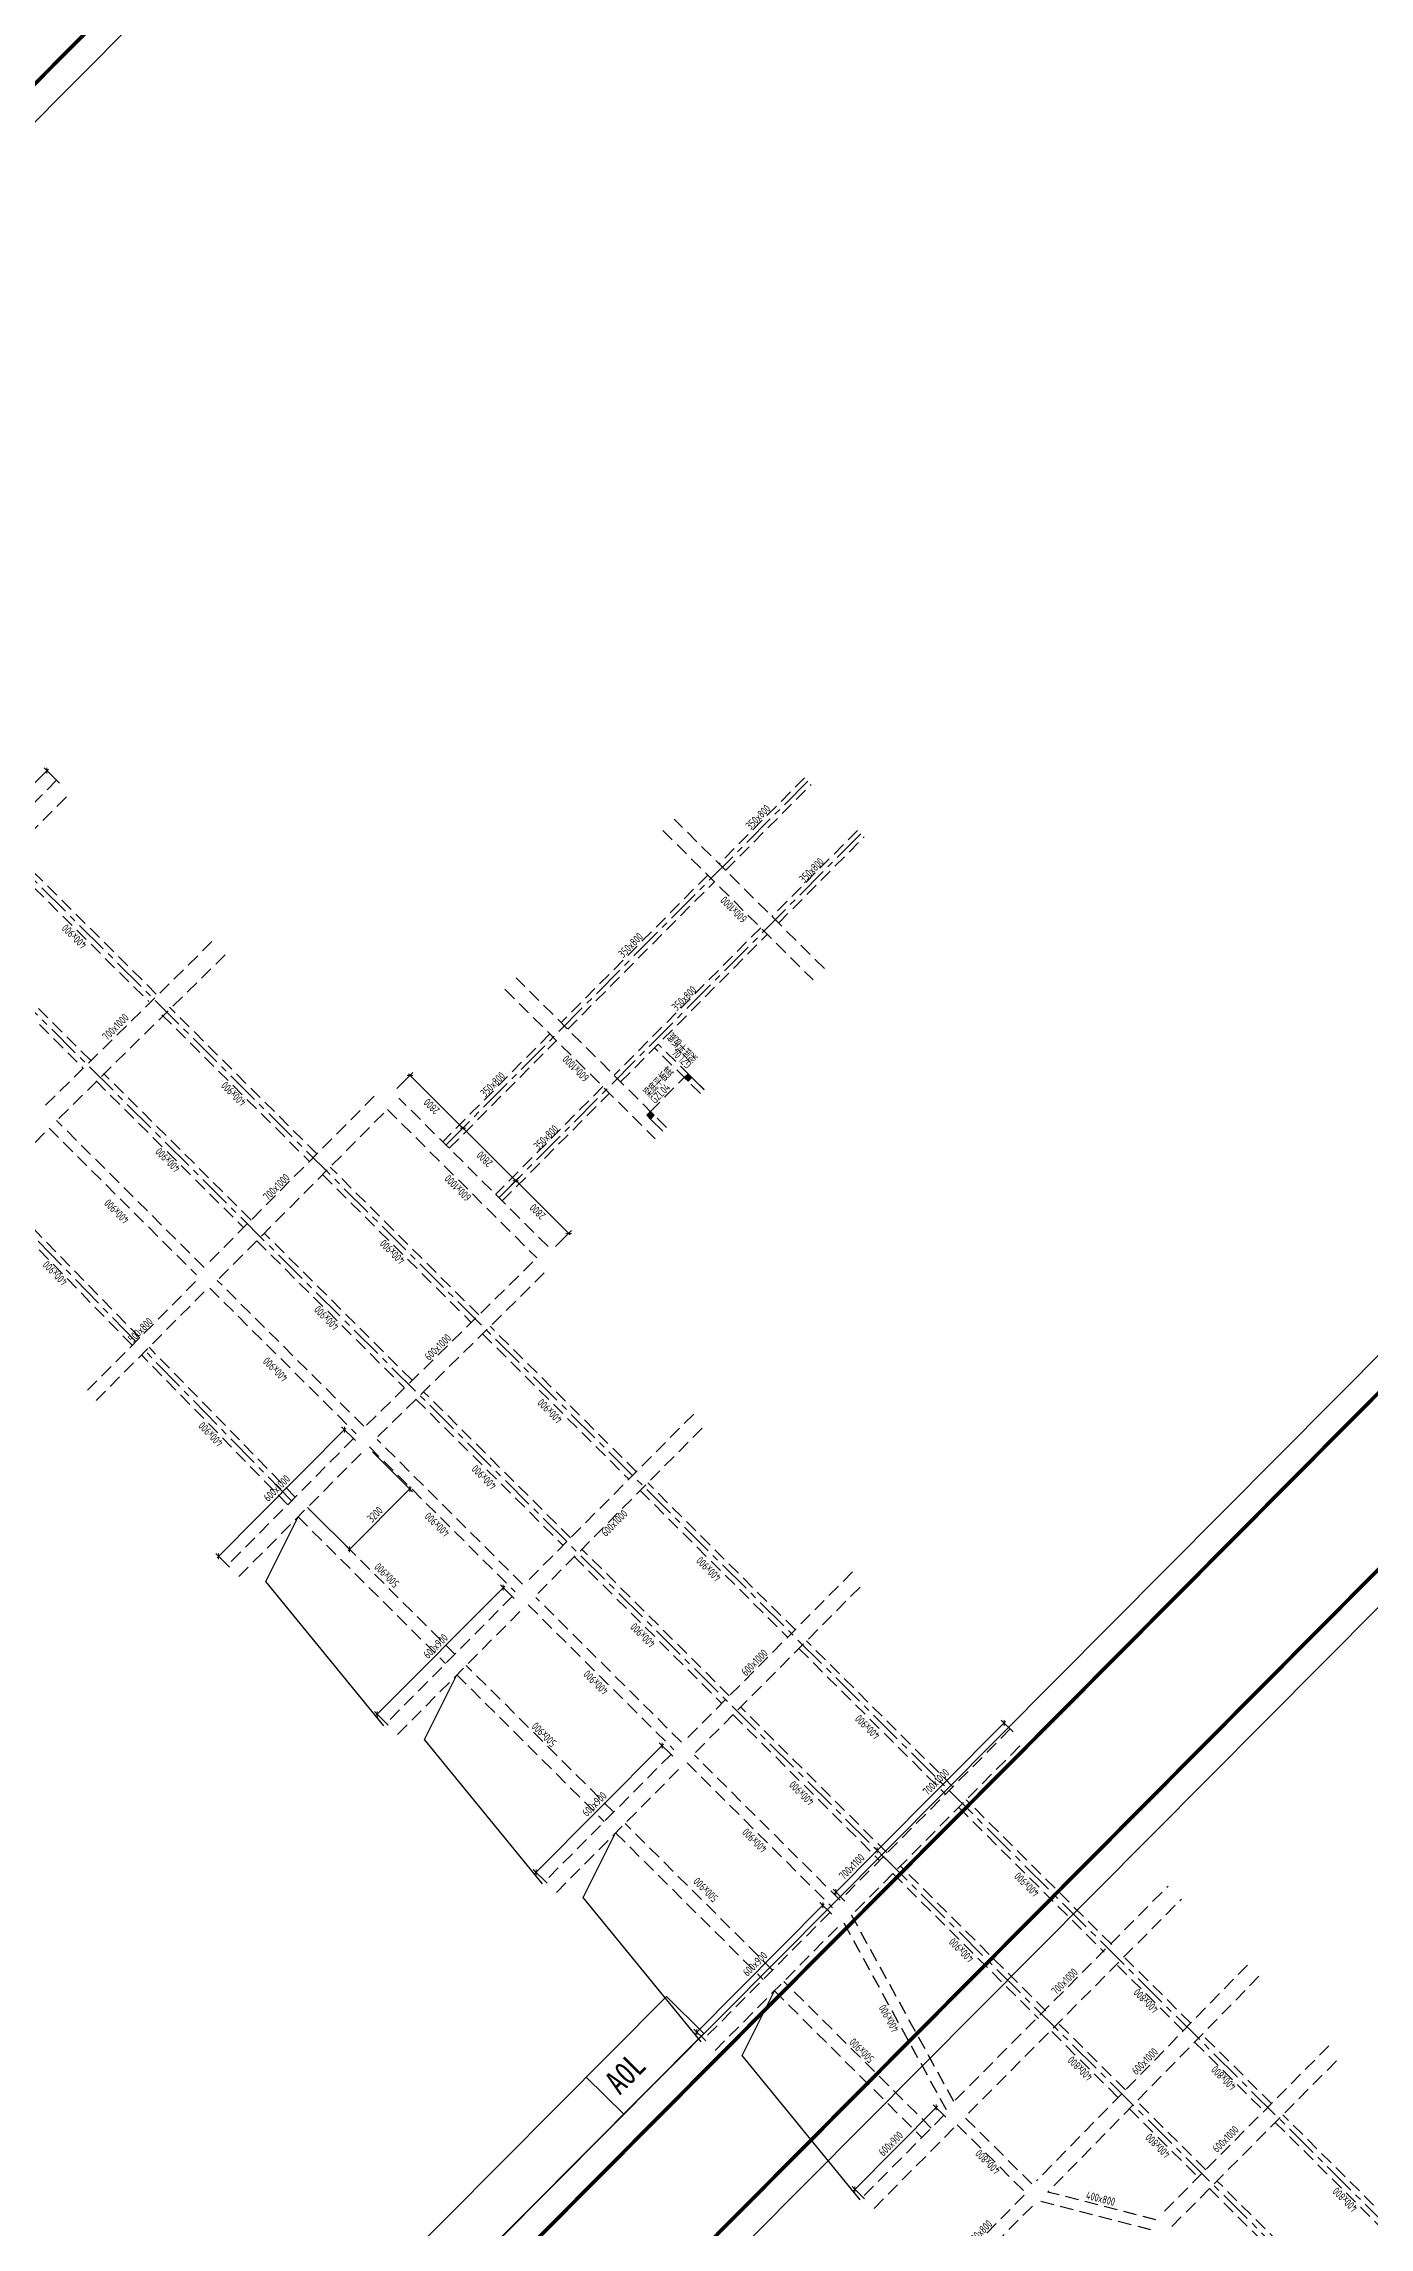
# Model space of a CAD drawing. Extents: x -10019161317 to 520012312, y -3104337261 to 7448155121.
# Drawn here: x 518859981 to 518909706, y 3499919778 to 3500001662 of the extents above; entities that cross this region are included whole.
import ezdxf
from ezdxf.enums import TextEntityAlignment as Align

# ---------------------------------------------------------------- set-up
doc = ezdxf.new("R2010")
doc.units = 0
doc.header["$LTSCALE"] = 1000
doc.header["$MEASUREMENT"] = 0
doc.linetypes.add('CENTER', pattern=[2, 1.25, -0.25, 0.25, -0.25])
doc.linetypes.add('DASHED', pattern=[0.75, 0.5, -0.25])
doc.layers.get('0').update_dxf_attribs({"linetype": 'CONTINUOUS'})
for name, color, linetype in [('S_AXIS', 8, 'CENTER'), ('S_AXIS_DIMS', 3, 'CONTINUOUS'), ('S_BEAM', 4, 'DASHED'), ('S_BEAM_SECD_TEXT_VERT', 211, 'CONTINUOUS'), ('S_BEAM_TEXT_HORZ', 7, 'CONTINUOUS'), ('S_COLU', 2, 'CONTINUOUS'), ('S_COLU_HACH', 15, 'CONTINUOUS'), ('S_DETL', 7, 'CONTINUOUS'), ('S_DETL_DIMS', 83, 'CONTINUOUS'), ('S_HOLE', 201, 'CONTINUOUS')]:
    doc.layers.add(name, color=color, linetype=linetype)
doc.layers.add('内框', color=8, linetype='CONTINUOUS', plot=False)
doc.styles.add('TH-STYLE3', font='tssdeng.shx', dxfattribs={"width": 0.7, "bigfont": 'tssdchn.shx'})
doc.styles.add('样式 1_yjk', font='Tssdeng.shx', dxfattribs={"width": 0.7, "bigfont": 'Tssdchn.shx'})
doc.styles.add('黑体', font='simhei.ttf')
doc.dimstyles.new('TSSD_100_100', dxfattribs={"dimtxt": 300, "dimasz": 150, "dimexe": 150, "dimexo": 200, "dimgap": 100, "dimtad": 1, "dimdec": 1, "dimdsep": 46, "dimtxsty": 'TH-STYLE3', "dimblk": 'ARCHTICK', "dimcen": -100, "dimdle": 75, "dimclrt": 7, "dimadec": 0, "dimazin": 0, "dimtfac": 1, "dimtdec": 1, "dimtix": 1, "dimtmove": 2, "dimatfit": 3, "dimldrblk": 'ARCHTICK', "dimfxl": 200, "dimtolj": 1, "dimtzin": 0, "dimarcsym": 0})

# ---------------------------------------------------------------- blocks, each defined once
blk = doc.blocks.new('THAPE_A0L_inner')
at = {"layer": '内框'}
for p, q in [((0, 860.8), (378, 860.8)), ((335.4, 841), (335.36, 860.8)), ((335.36, 860.8), (335.4, 841)), ((378, 841), (378, 860.8)), ((63, 841), (335.4, 841)), ((378, 841), (252, 841)), ((335.4, 841), (378, 841))]:
    blk.add_line(p, q, dxfattribs=at)
blk.add_lwpolyline([(0, 0), (1189, 0), (1189, 841), (0, 841)], close=True, dxfattribs=at)
at = {"layer": '内框', "const_width": 1.4}
blk.add_lwpolyline([(25, 831), (25, 10), (1179, 10), (1179, 831)], close=True, dxfattribs=at)
at = {"layer": '内框', "style": '黑体', "width": 0.8}
blk.add_text('A0L', height=9, dxfattribs=at).set_placement((339.29, 846.96))
blk.add_attdef('内框名称', (66.25, 846.96), '', height=9, dxfattribs=at)
blk = doc.blocks.new('_ArchTick')
at = {"color": 0, "const_width": 0.25}
blk.add_lwpolyline([(-0.53, -0.53), (0.53, 0.53)], dxfattribs=at)
blk = doc.blocks.new('*D73')
at = {"layer": 'S_AXIS_DIMS', "color": 0, "lineweight": -2, "transparency": 16777216}
for p, q in [((518877199, 3499958530), (518877797, 3499959132)), ((518879730, 3499956998), (518877638, 3499959078)), ((518879184, 3499956555), (518879783, 3499957157))]:
    blk.add_line(p, q, dxfattribs=at)
at = {"layer": 'S_AXIS_DIMS', "color": 0, "lineweight": -2, "transparency": 16777216, "xscale": 150, "yscale": 150, "zscale": 150}
for p, rotation in [((518877691, 3499959026), 135.1572983339821), ((518879677, 3499957051), 315.1572983339822)]:
    blk.add_blockref('_ArchTick', p, dxfattribs=dict(at, rotation=rotation))
at = {"layer": 'S_AXIS_DIMS', "color": 7, "transparency": 16777216, "insert": (518878508, 3499957861), "char_height": 300, "attachment_point": 5, "rotation": 135.1573, "style": 'TH-STYLE3'}
blk.add_mtext('\\A1;2800', dxfattribs=at)
blk = doc.blocks.new('*D74')
at = {"layer": 'S_AXIS_DIMS', "color": 0, "lineweight": -2, "transparency": 16777216}
for p, q in [((518875213, 3499960504), (518875812, 3499961106)), ((518877745, 3499958973), (518875653, 3499961053)), ((518877199, 3499958530), (518877797, 3499959132))]:
    blk.add_line(p, q, dxfattribs=at)
at = {"layer": 'S_AXIS_DIMS', "color": 0, "lineweight": -2, "transparency": 16777216, "xscale": 150, "yscale": 150, "zscale": 150}
for p, rotation in [((518875706, 3499961000), 135.1572983339821), ((518877691, 3499959026), 315.1572983339822)]:
    blk.add_blockref('_ArchTick', p, dxfattribs=dict(at, rotation=rotation))
at = {"layer": 'S_AXIS_DIMS', "color": 7, "transparency": 16777216, "insert": (518876522, 3499959836), "char_height": 300, "attachment_point": 5, "rotation": 135.1573, "style": 'TH-STYLE3'}
blk.add_mtext('\\A1;2800', dxfattribs=at)
blk = doc.blocks.new('*D75')
at = {"layer": 'S_AXIS_DIMS', "color": 0, "lineweight": -2, "transparency": 16777216}
for p, q in [((518873228, 3499962479), (518873827, 3499963081)), ((518875759, 3499960947), (518873668, 3499963027)), ((518875213, 3499960504), (518875812, 3499961106))]:
    blk.add_line(p, q, dxfattribs=at)
at = {"layer": 'S_AXIS_DIMS', "color": 0, "lineweight": -2, "transparency": 16777216, "xscale": 150, "yscale": 150, "zscale": 150}
for p, rotation in [((518873721, 3499962974), 135.1572983339821), ((518875706, 3499961000), 315.1572983339822)]:
    blk.add_blockref('_ArchTick', p, dxfattribs=dict(at, rotation=rotation))
at = {"layer": 'S_AXIS_DIMS', "color": 7, "transparency": 16777216, "insert": (518874537, 3499961810), "char_height": 300, "attachment_point": 5, "rotation": 135.1573, "style": 'TH-STYLE3'}
blk.add_mtext('\\A1;2800', dxfattribs=at)
blk = doc.blocks.new('*D121')
at = {"layer": 'S_AXIS_DIMS', "color": 0, "lineweight": -2, "transparency": 16777216}
for p, q in [((518872311, 3499948864), (518873820, 3499947364)), ((518871404, 3499945147), (518873766, 3499947522)), ((518870019, 3499946631), (518871563, 3499945095))]:
    blk.add_line(p, q, dxfattribs=at)
at = {"layer": 'S_AXIS_DIMS', "color": 0, "lineweight": -2, "transparency": 16777216, "xscale": 150, "yscale": 150, "zscale": 150}
for p, rotation in [((518873713, 3499947469), 45.15500888137735), ((518871457, 3499945200), 225.1550088813773)]:
    blk.add_blockref('_ArchTick', p, dxfattribs=dict(at, rotation=rotation))
at = {"layer": 'S_AXIS_DIMS', "color": 7, "transparency": 16777216, "insert": (518872408, 3499946511), "char_height": 300, "attachment_point": 5, "rotation": 45.15501, "style": 'TH-STYLE3'}
blk.add_mtext('\\A1;3200', dxfattribs=at)
blk = doc.blocks.new('*D135')
at = {"layer": 'S_DETL_DIMS', "color": 0, "lineweight": -2, "transparency": 16777216}
for p, q in [((518855433, 3499969704), (518860158, 3499974455)), ((518860575, 3499973935), (518859999, 3499974507)), ((518855991, 3499969255), (518855380, 3499969863))]:
    blk.add_line(p, q, dxfattribs=at)
at = {"layer": 'S_DETL_DIMS', "color": 0, "lineweight": -2, "transparency": 16777216, "xscale": 150, "yscale": 150, "zscale": 150}
for p, rotation in [((518860105, 3499974401), 45.15729227768128), ((518855486, 3499969757), 225.1572922776813)]:
    blk.add_blockref('_ArchTick', p, dxfattribs=dict(at, rotation=rotation))
at = {"layer": 'S_DETL_DIMS', "color": 7, "transparency": 16777216, "insert": (518857618, 3499972256), "char_height": 300, "attachment_point": 5, "rotation": 45.15729, "style": 'TH-STYLE3'}
blk.add_mtext('\\A1;700x1000', dxfattribs=at)
blk = doc.blocks.new('*D143')
at = {"layer": 'S_DETL_DIMS', "color": 0, "lineweight": -2, "transparency": 16777216}
for p, q in [((518890355, 3499921152), (518893511, 3499924325)), ((518893822, 3499923910), (518893352, 3499924378)), ((518890772, 3499920843), (518890302, 3499921311))]:
    blk.add_line(p, q, dxfattribs=at)
at = {"layer": 'S_DETL_DIMS', "color": 0, "lineweight": -2, "transparency": 16777216, "xscale": 150, "yscale": 150, "zscale": 150}
for p, rotation in [((518893458, 3499924272), 45.15729227768128), ((518890408, 3499921205), 225.1572922776813)]:
    blk.add_blockref('_ArchTick', p, dxfattribs=dict(at, rotation=rotation))
at = {"layer": 'S_DETL_DIMS', "color": 7, "transparency": 16777216, "insert": (518891756, 3499922915), "char_height": 300, "attachment_point": 5, "rotation": 45.15729, "style": 'TH-STYLE3'}
blk.add_mtext('\\A1;600x900', dxfattribs=at)
blk = doc.blocks.new('*D144')
at = {"layer": 'S_DETL_DIMS', "color": 0, "lineweight": -2, "transparency": 16777216}
for p, q in [((518884425, 3499927050), (518889256, 3499931907)), ((518889542, 3499931517), (518889097, 3499931960)), ((518884816, 3499926766), (518884371, 3499927209))]:
    blk.add_line(p, q, dxfattribs=at)
at = {"layer": 'S_DETL_DIMS', "color": 0, "lineweight": -2, "transparency": 16777216, "xscale": 150, "yscale": 150, "zscale": 150}
for p, rotation in [((518889203, 3499931854), 45.15729227768128), ((518884478, 3499927103), 225.1572922776813)]:
    blk.add_blockref('_ArchTick', p, dxfattribs=dict(at, rotation=rotation))
at = {"layer": 'S_DETL_DIMS', "color": 7, "transparency": 16777216, "insert": (518886663, 3499929655), "char_height": 300, "attachment_point": 5, "rotation": 45.15729, "style": 'TH-STYLE3'}
blk.add_mtext('\\A1;600x900', dxfattribs=at)
blk = doc.blocks.new('*D145')
at = {"layer": 'S_DETL_DIMS', "color": 0, "lineweight": -2, "transparency": 16777216}
for p, q in [((518878400, 3499933042), (518883231, 3499937899)), ((518883585, 3499937441), (518883071, 3499937952)), ((518878861, 3499932690), (518878346, 3499933201))]:
    blk.add_line(p, q, dxfattribs=at)
at = {"layer": 'S_DETL_DIMS', "color": 0, "lineweight": -2, "transparency": 16777216, "xscale": 150, "yscale": 150, "zscale": 150}
for p, rotation in [((518883178, 3499937846), 45.15729227768128), ((518878453, 3499933095), 225.1572922776813)]:
    blk.add_blockref('_ArchTick', p, dxfattribs=dict(at, rotation=rotation))
at = {"layer": 'S_DETL_DIMS', "color": 7, "transparency": 16777216, "insert": (518880638, 3499935647), "char_height": 300, "attachment_point": 5, "rotation": 45.15729, "style": 'TH-STYLE3'}
blk.add_mtext('\\A1;600x900', dxfattribs=at)
blk = doc.blocks.new('*D146')
at = {"layer": 'S_DETL_DIMS', "color": 0, "lineweight": -2, "transparency": 16777216}
for p, q in [((518889644, 3499932297), (518891300, 3499933963)), ((518891586, 3499933573), (518891141, 3499934016)), ((518890035, 3499932014), (518889590, 3499932456))]:
    blk.add_line(p, q, dxfattribs=at)
at = {"layer": 'S_DETL_DIMS', "color": 0, "lineweight": -2, "transparency": 16777216, "xscale": 150, "yscale": 150, "zscale": 150}
for p, rotation in [((518891247, 3499933910), 45.15729227768128), ((518889697, 3499932350), 225.1572922776813)]:
    blk.add_blockref('_ArchTick', p, dxfattribs=dict(at, rotation=rotation))
at = {"layer": 'S_DETL_DIMS', "color": 7, "transparency": 16777216, "insert": (518890295, 3499933306), "char_height": 300, "attachment_point": 5, "rotation": 45.15729, "style": 'TH-STYLE3'}
blk.add_mtext('\\A1;700x1100', dxfattribs=at)
blk = doc.blocks.new('*D147')
at = {"layer": 'S_DETL_DIMS', "color": 0, "lineweight": -2, "transparency": 16777216}
for p, q in [((518891194, 3499933857), (518896060, 3499938749)), ((518896346, 3499938359), (518895901, 3499938802)), ((518891586, 3499933573), (518891141, 3499934016))]:
    blk.add_line(p, q, dxfattribs=at)
at = {"layer": 'S_DETL_DIMS', "color": 0, "lineweight": -2, "transparency": 16777216, "xscale": 150, "yscale": 150, "zscale": 150}
for p, rotation in [((518896007, 3499938696), 45.15729227768128), ((518891247, 3499933910), 225.1572922776813)]:
    blk.add_blockref('_ArchTick', p, dxfattribs=dict(at, rotation=rotation))
at = {"layer": 'S_DETL_DIMS', "color": 7, "transparency": 16777216, "insert": (518893450, 3499936479), "char_height": 300, "attachment_point": 5, "rotation": 45.15729, "style": 'TH-STYLE3'}
blk.add_mtext('\\A1;700x1000', dxfattribs=at)
blk = doc.blocks.new('*D148')
at = {"layer": 'S_DETL_DIMS', "color": 0, "lineweight": -2, "transparency": 16777216}
for p, q in [((518872444, 3499938965), (518877275, 3499943823)), ((518877629, 3499943364), (518877115, 3499943875)), ((518872905, 3499938613), (518872390, 3499939124))]:
    blk.add_line(p, q, dxfattribs=at)
at = {"layer": 'S_DETL_DIMS', "color": 0, "lineweight": -2, "transparency": 16777216, "xscale": 150, "yscale": 150, "zscale": 150}
for p, rotation in [((518877222, 3499943769), 45.15729227768128), ((518872497, 3499939019), 225.1572922776813)]:
    blk.add_blockref('_ArchTick', p, dxfattribs=dict(at, rotation=rotation))
at = {"layer": 'S_DETL_DIMS', "color": 7, "transparency": 16777216, "insert": (518874682, 3499941570), "char_height": 300, "attachment_point": 5, "rotation": 45.15729, "style": 'TH-STYLE3'}
blk.add_mtext('\\A1;600x900', dxfattribs=at)
blk = doc.blocks.new('*D149')
at = {"layer": 'S_DETL_DIMS', "color": 0, "lineweight": -2, "transparency": 16777216}
for p, q in [((518866488, 3499944889), (518871319, 3499949746)), ((518871673, 3499949287), (518871159, 3499949799)), ((518866949, 3499944536), (518866434, 3499945048))]:
    blk.add_line(p, q, dxfattribs=at)
at = {"layer": 'S_DETL_DIMS', "color": 0, "lineweight": -2, "transparency": 16777216, "xscale": 150, "yscale": 150, "zscale": 150}
for p, rotation in [((518871266, 3499949693), 45.15729227768128), ((518866541, 3499944942), 225.1572922776813)]:
    blk.add_blockref('_ArchTick', p, dxfattribs=dict(at, rotation=rotation))
at = {"layer": 'S_DETL_DIMS', "color": 7, "transparency": 16777216, "insert": (518868726, 3499947494), "char_height": 300, "attachment_point": 5, "rotation": 45.15729, "style": 'TH-STYLE3'}
blk.add_mtext('\\A1;600x1000', dxfattribs=at)
blk = doc.blocks.new('A$C0B490805')
at = {"layer": 'S_COLU_HACH'}
h = blk.add_hatch(color=256, dxfattribs=at)
h.dxf.hatch_style = 1
h.paths.add_polyline_path([(-500, 0), (-500, 500), (0, 500), (0, 0)])
at = {"layer": 'S_COLU'}
blk.add_lwpolyline([(-500, 0), (-500, 500), (0, 500), (0, 0)], close=True, dxfattribs=at)

msp = doc.modelspace()

# ---------------------------------------------------------------- linework, layer by layer
at = {"layer": 'S_AXIS'}
for p, q in [((518909382.9706, 3499915873.5202), (518832380.5913, 3499992454.1671)), ((518911851.0572, 3499918355.1792), (518852503.9249, 3499977377.2747)), ((518888646.5212, 3499974011.7264), (518875072.1016, 3499960362.5487)), ((518890631.8495, 3499972037.2689), (518877057.4286, 3499958388.0932)), ((518863441.2989, 3499952998.9527), (518857893.2924, 3499958682.3627)), ((518869271.2253, 3499947021.5568), (518863793.3393, 3499952633.6463))]:
    msp.add_line(p, q, dxfattribs=at)
at = {"layer": 'S_BEAM'}
for p, q in [((518860468.0872, 3499974040.3728), (518854169.1257, 3499967706.7227)), ((518854663.3323, 3499967210.9718), (518860964.4251, 3499973546.7532)), ((518888522.3766, 3499974135.0679), (518885313.9061, 3499970908.9274)), ((518885562.0721, 3499970662.1206), (518888770.5426, 3499973888.261)), ((518883206.8243, 3499972158.2614), (518888843.7383, 3499966552.22)), ((518889266.8357, 3499966977.6475), (518883629.9217, 3499972583.6888)), ((518890507.7062, 3499972160.6117), (518887299.2353, 3499968934.4716)), ((518887547.4013, 3499968687.6648), (518890755.8738, 3499971913.8064)), ((518858567.0426, 3499971065.2948), (518863920.3637, 3499965741.2931)), ((518864202.4298, 3499966024.9103), (518858849.1086, 3499971348.912)), ((518884890.8087, 3499970483.4999), (518879390.5423, 3499964952.9421)), ((518879638.7083, 3499964706.1352), (518885138.9747, 3499970236.6931)), ((518856098.956, 3499968583.6357), (518861452.2771, 3499963259.6341)), ((518861734.3432, 3499963543.2513), (518856381.0221, 3499968867.253)), ((518860055.2639, 3499961854.9383), (518866424.1398, 3499968116.9406)), ((518886876.1378, 3499968509.0442), (518881375.8708, 3499962978.487)), ((518881624.0369, 3499962731.6801), (518887124.3039, 3499968262.2373)), ((518860551.6184, 3499961361.3472), (518866920.4714, 3499967623.3274)), ((518877283.4597, 3499966202.2768), (518882920.3738, 3499960596.2354)), ((518883343.4712, 3499961021.6629), (518877706.5572, 3499966627.7042)), ((518870229.3653, 3499960030.9835), (518864698.7618, 3499965531.2966)), ((518864416.6957, 3499965247.6794), (518869947.3004, 3499959747.3651)), ((518878967.4449, 3499964527.5146), (518874948.0185, 3499960485.9521)), ((518875196.1844, 3499960239.1452), (518879215.6109, 3499964280.7077)), ((518884612.8759, 3499962297.9146), (518882893.3698, 3499964008.0033)), ((518884753.9085, 3499962439.7237), (518883034.4024, 3499964149.8124)), ((518867761.2891, 3499957549.3142), (518862230.6752, 3499963049.6376)), ((518882740.8942, 3499961621.0215), (518884010.0614, 3499962897.4284)), ((518861948.6092, 3499962766.0204), (518867479.2242, 3499957265.6958)), ((518872380.1187, 3499962193.5822), (518866068.9164, 3499955847.6208)), ((518878901.0132, 3499956554.6036), (518873299.486, 3499962125.4575)), ((518880952.7734, 3499962553.0595), (518876933.3455, 3499958511.4965)), ((518877181.5116, 3499958264.6897), (518881200.9394, 3499962306.2526)), ((518865998.3841, 3499955776.7001), (518860467.7633, 3499961277.0303)), ((518866565.2485, 3499955354.0071), (518872876.4509, 3499961699.9686)), ((518872876.3885, 3499961700.0301), (518878477.9154, 3499956129.1764)), ((518855954.7762, 3499956739.1901), (518860044.7194, 3499960851.6548)), ((518860185.6983, 3499960993.412), (518865716.3189, 3499955493.082)), ((518876303.0698, 3499953990.5439), (518870725.6974, 3499959537.3698)), ((518863585.3088, 3499953137.7373), (518858031.4112, 3499958827.2602)), ((518870443.6325, 3499959253.7514), (518876017.8347, 3499953710.0784)), ((518863303.1803, 3499952854.055), (518857749.2826, 3499958543.5781)), ((518867975.5563, 3499956772.0821), (518873506.0302, 3499951271.8979)), ((518873788.0963, 3499951555.5151), (518868257.6212, 3499957055.7005)), ((518872095.7287, 3499949853.8164), (518878477.8637, 3499956129.2336)), ((518872521.1827, 3499949430.6925), (518878903.6952, 3499955706.5691)), ((518865681.5998, 3499955245.5737), (518861591.6587, 3499951133.1072)), ((518861946.1816, 3499950780.5259), (518866036.1227, 3499954892.9925)), ((518866212.6516, 3499954999.4689), (518871707.6837, 3499949534.5661)), ((518871989.7487, 3499949818.1844), (518866494.7168, 3499955283.087)), ((518876443.2613, 3499953286.9818), (518881930.1014, 3499947830.1924)), ((518882212.1675, 3499948113.8096), (518876728.4944, 3499953567.4494)), ((518869128.106, 3499946881.8599), (518863650.22, 3499952493.9494)), ((518869416.1257, 3499947159.4291), (518863932.3484, 3499952777.6316)), ((518873947.2033, 3499950833.141), (518879462.0148, 3499945348.5334)), ((518879744.0809, 3499945632.1506), (518874232.4372, 3499951113.6078)), ((518884362.9297, 3499950276.3995), (518878086.9434, 3499943965.9001)), ((518878512.3709, 3499943542.8027), (518884788.3572, 3499949853.302)), ((518871602.1322, 3499949357.4672), (518866877.5402, 3499944606.8642)), ((518867302.9676, 3499944183.7668), (518872027.5597, 3499948934.3697)), ((518872204.0157, 3499949040.9524), (518877663.6516, 3499943611.1848)), ((518877945.7166, 3499943894.8031), (518872486.0807, 3499949324.5707)), ((518882355.5289, 3499947407.095), (518887886.0861, 3499941906.8279)), ((518888168.1522, 3499942190.4452), (518882637.595, 3499947690.7122)), ((518875407.3545, 3499941271.53), (518869876.8118, 3499946771.7827)), ((518869524.2323, 3499946417.258), (518875054.7751, 3499940917.0054)), ((518879887.4423, 3499944925.436), (518885417.9995, 3499939425.1689)), ((518885700.0656, 3499939708.7862), (518880169.5084, 3499945209.0532)), ((518890318.9143, 3499944353.035), (518884008.0418, 3499938007.4574)), ((518877558.266, 3499943434.3103), (518872833.5236, 3499938683.501)), ((518883901.7005, 3499937971.4378), (518878442.0479, 3499943401.1886)), ((518884433.4693, 3499937584.36), (518890744.3418, 3499943929.9375)), ((518873258.9511, 3499938260.4035), (518877983.6934, 3499943011.2128)), ((518878159.9829, 3499943117.5703), (518883619.6355, 3499937687.8195)), ((518894088.6845, 3499936302.3388), (518888593.5796, 3499941767.3477)), ((518881363.3392, 3499935348.1655), (518875832.782, 3499940848.4326)), ((518888311.5136, 3499941483.7305), (518893806.6184, 3499936018.7216)), ((518875480.2026, 3499940493.9079), (518881010.7598, 3499934993.6409)), ((518891620.5979, 3499933820.6798), (518886125.4931, 3499939285.6887)), ((518885843.427, 3499939002.0715), (518891338.5319, 3499933537.0626)), ((518896239.4467, 3499938464.9286), (518889928.7521, 3499932119.53)), ((518883514.4285, 3499937511.1247), (518878789.5082, 3499932760.1365)), ((518889857.6852, 3499932048.0734), (518884398.0326, 3499937477.8241)), ((518890425.0841, 3499931625.9163), (518896735.7788, 3499937971.3149)), ((518879214.9357, 3499932337.039), (518883939.856, 3499937088.0272)), ((518884115.9676, 3499937194.2058), (518889575.6202, 3499931764.455)), ((518900044.6789, 3499930378.9647), (518894585.0166, 3499935808.7251)), ((518894302.9505, 3499935525.1079), (518899762.614, 3499930095.3463)), ((518881436.1872, 3499934570.5434), (518886966.7444, 3499929070.2764)), ((518887319.3239, 3499929424.801), (518881788.7667, 3499934925.0681)), ((518897576.6026, 3499927897.2954), (518892116.93, 3499933327.0661)), ((518891834.8639, 3499933043.4489), (518897294.5377, 3499927613.6771)), ((518894174.0505, 3499924546.9149), (518902159.9782, 3499932576.8228)), ((518894670.383, 3499924053.3008), (518902656.3107, 3499932083.2087)), ((518889470.5911, 3499931587.9391), (518884745.4929, 3499926836.772)), ((518885170.9204, 3499926413.6746), (518889896.0301, 3499931164.8301)), ((518889993.2388, 3499931191.6944), (518893828.0244, 3499924198.9823)), ((518894122.078, 3499924494.6552), (518890287.2924, 3499931487.3674)), ((518905137.8969, 3499929615.0634), (518897220.5807, 3499921517.0702)), ((518900258.946, 3499929601.7326), (518902725.9311, 3499927148.2589)), ((518903005.5753, 3499927434.2847), (518900541.0109, 3499929885.351)), ((518887392.1719, 3499928647.1789), (518892922.7436, 3499923146.8974)), ((518893275.3248, 3499923501.4204), (518887744.7513, 3499929001.7036)), ((518905566.92, 3499929195.6124), (518897649.6038, 3499921097.6191)), ((518897790.8697, 3499927120.0634), (518900279.2378, 3499924645.3238)), ((518900558.882, 3499924931.3496), (518898072.9346, 3499927403.6817)), ((518906036.1061, 3499924420.3517), (518903431.0183, 3499927011.1718)), ((518908186.8887, 3499926582.962), (518901875.6238, 3499920236.99)), ((518902301.0513, 3499919813.8926), (518908612.3159, 3499926159.8643)), ((518903151.3741, 3499926725.146), (518905754.04, 3499924136.7345)), ((518903568.0196, 3499921938.6927), (518900984.3249, 3499924508.2367)), ((518893751.3444, 3499923980.0636), (518890701.4805, 3499920913.4046)), ((518891126.908, 3499920490.3071), (518894176.7719, 3499923556.9662)), ((518894247.2425, 3499923627.8299), (518896764.355, 3499921124.5033)), ((518897046.42, 3499921408.1216), (518894529.3074, 3499923911.4482)), ((518900704.6807, 3499924222.2109), (518903285.9535, 3499921655.0755)), ((518906179.4675, 3499923713.637), (518911710.0247, 3499918213.37)), ((518911992.0908, 3499918496.9872), (518906461.5336, 3499923997.2543)), ((518901703.1098, 3499920063.5276), (518897637.704, 3499921102.2314)), ((518903711.381, 3499921231.978), (518909241.9381, 3499915731.711)), ((518909524.0042, 3499916015.3282), (518903993.447, 3499921515.5952)), ((518896764.7856, 3499920983.1267), (518893714.9219, 3499917916.4674)), ((518894069.4448, 3499917563.8862), (518897119.3085, 3499920630.5455)), ((518897383.4618, 3499920754.3404), (518901585.6634, 3499919680.6855))]:
    msp.add_line(p, q, dxfattribs=at)
at = {"layer": 'S_DETL'}
for points in [[(518884292.0019, 3499962897.0488), (518884752.8824, 3499962438.6919)], [(518882741.6696, 3499961338.181), (518883202.55, 3499960879.8241)]]:
    msp.add_lwpolyline(points, dxfattribs=at)
at = {"layer": 'S_HOLE'}
for points in [[(518872735.9056, 3499938585.4775), (518868311.9236, 3499943990.754), (518869524.2504, 3499946417.2229)], [(518878691.9057, 3499932662.157), (518874267.9237, 3499938067.4335), (518875480.2505, 3499940493.9024)], [(518884647.7535, 3499926738.5725), (518880223.7715, 3499932143.8489), (518881436.0983, 3499934570.3178)], [(518890603.7915, 3499920815.0065), (518886179.8095, 3499926220.283), (518887392.1363, 3499928646.7518)]]:
    msp.add_lwpolyline(points, dxfattribs=at)

# ---------------------------------------------------------------- block references
at = {"layer": 'S_BEAM', "xscale": 0.4, "yscale": 0.4, "zscale": 0.4, "rotation": 45.15729227768126}
for p in [(518884292.0019, 3499962897.0488), (518882882.7022, 3499961479.99)]:
    msp.add_blockref('A$C0B490805', p, dxfattribs=at)
at = {"layer": '内框', "xscale": 100, "yscale": 100, "zscale": 100, "rotation": 45.15729833413873}
for p in [(518809624.9343, 3499948434.5681), (518862812.8404, 3499895537.9045), (518917716.5555, 3499840934.8273)]:
    msp.add_blockref('THAPE_A0L_inner', p, dxfattribs=at)

# ---------------------------------------------------------------- texts
at = {"layer": 'S_BEAM_SECD_TEXT_VERT', "linetype": 'Continuous', "style": '样式 1_yjk', "width": 0.7}
for s, rotation, p in [('350x800', 45.157337998, (518886881.3263, 3499972554.8745)), ('350x800', 45.157331311, (518888888.4766, 3499970558.7469)), ('400x900', 135.157326791, (518861232.9206, 3499968286.1177)), ('350x800', 45.157337998, (518882103.8605, 3499967751.0979)), ('350x800', 45.157331311, (518884111.0094, 3499965754.97)), ('350x800', 45.157337998, (518876930.916, 3499962529.6656)), ('400x900', 135.157326791, (518867209.4851, 3499962383.4339)), ('350x800', 45.157331311, (518878928.0646, 3499960543.4825)), ('400x900', 135.157326791, (518864741.4037, 3499959901.7698)), ('400x900', 135.157326791, (518873165.4698, 3499956460.0695)), ('400x900', 134.312134089, (518860514.8327, 3499955657.8644)), ('400x900', 135.157326791, (518870697.3884, 3499953978.4053)), ('400x900', 135.157326791, (518879073.1523, 3499950488.1494)), ('400x900', 134.312134089, (518866353.7471, 3499949617.6528)), ('400x900', 135.157326791, (518876605.0657, 3499948006.4904)), ('400x900', 135.157326791, (518885029.137, 3499944564.7849)), ('500x900', 135.157326791, (518872954.5296, 3499944335.8231)), ('400x900', 135.157326791, (518882561.0504, 3499942083.1259)), ('500x900', 135.157326791, (518878858.8589, 3499938360.5331)), ('400x900', 135.157326791, (518890985.1216, 3499938641.4204)), ('400x900', 135.157326791, (518888517.0351, 3499936159.7614)), ('500x900', 135.157326791, (518884919.7351, 3499932542.6389)), ('400x800', 135.157326791, (518901435.0148, 3499928373.1965)), ('500x900', 135.157326791, (518890772.0027, 3499926514.9708)), ('400x800', 135.157326791, (518898964.3231, 3499925834.8352)), ('400x800', 135.157326791, (518904347.4566, 3499925476.7024)), ('400x800', 135.157326791, (518901876.7649, 3499922938.3411)), ('400x800', 135.157326791, (518908900.1791, 3499920918.69))]:
    msp.add_text(s, height=300, rotation=rotation, dxfattribs=at).set_placement(p, align=Align.CENTER)
for s, rotation, p in [('GZL04', 135.157331608, (518884315.6197, 3499963416.8931)), ('梁底平板底', 135.157331608, (518884548.3233, 3499963650.8782)), ('梁底平板底', 45.157331608, (518882680.3951, 3499962125.0628)), ('GZL04', 45.157331608, (518882914.3802, 3499961892.3592))]:
    msp.add_text(s, height=300, rotation=rotation, dxfattribs=at).set_placement(p)
at = {"layer": 'S_BEAM_TEXT_HORZ', "linetype": 'Continuous', "style": '样式 1_yjk', "width": 0.7}
for s, rotation, p in [('600x1000', 135.157326791, (518885967.5417, 3499969297.1802)), ('700x1000', 45.157317794, (518862784.0889, 3499964685.2984)), ('600x1000', 135.157326791, (518880044.1772, 3499963341.1956)), ('700x1000', 45.157317794, (518868817.242, 3499958685.1898)), ('600x1000', 135.157326791, (518875619.4125, 3499958856.5428)), ('400x900', 135.157326791, (518862824.4248, 3499957974.2406)), ('500x800', 45.157317794, (518863717.8791, 3499953322.9007)), ('600x1000', 44.517344237, (518874871.4962, 3499952676.5444)), ('400x900', 135.157512753, (518868780.4196, 3499952050.8842)), ('400x900', 135.15716261, (518874842.1616, 3499946233.8936)), ('600x1000', 45.157618255, (518881492.4534, 3499946079.3983)), ('600x1000', 45.157618255, (518886750.0157, 3499940850.6236)), ('400x900', 135.157326791, (518880798.1382, 3499940310.5189)), ('400x900', 135.157326791, (518886754.1228, 3499934387.1544)), ('400x900', 135.157326791, (518896958.3171, 3499932735.3514)), ('400x900', 135.157326791, (518894507.8019, 3499930271.3502)), ('700x1000', 45.157326474, (518898382.1794, 3499928891.35)), ('400x900', 118.740250633, (518891816.1719, 3499927681.018)), ('600x1000', 45.646349674, (518901392.8168, 3499925900.776)), ('600x1000', 45.157109108, (518904419.8864, 3499922981.0723)), ('400x800', 135.157326791, (518895497.5476, 3499922332.4158)), ('400x800', 345.667649812, (518899590.9068, 3499920712.5442)), ('500x800', 45.157331288, (518895206.0448, 3499919483.3779))]:
    msp.add_text(s, height=300, rotation=rotation, dxfattribs=at).set_placement(p, align=Align.CENTER)

# ---------------------------------------------------------------- dimensions: what is measured, and where the dimension line sits
at = {"layer": 'S_AXIS_DIMS'}
for base, p1, p2, angle, picture, middle in [((518873720.7597, 3499962974.474), (518875072.1434, 3499960362.5879), (518873086.817, 3499962337.0409), 135.157298334, '*D75', (518874537.1316, 3499961809.9856)), ((518875706.0873, 3499961000.0221), (518877057.471, 3499958388.136), (518875072.1446, 3499960362.589), 135.157298334, '*D74', (518876522.4592, 3499959835.5337)), ((518877691.4138, 3499959025.569), (518879042.7975, 3499956413.6828), (518877057.4711, 3499958388.1359), 135.157298334, '*D73', (518878507.7857, 3499957861.0805)), ((518873713.3044, 3499947469.2851), (518869876.8126, 3499946771.7819), (518872168.8457, 3499949005.4095), 45.155008881, '*D121', (518872407.7435, 3499946511.1546))]:
    dim = msp.add_linear_dim(base=base, p1=p1, p2=p2, angle=angle, dimstyle='TSSD_100_100', dxfattribs=at)
    dim.commit()
    dim.dimension.update_dxf_attribs({"geometry": picture, "text_midpoint": middle})
at = {"layer": 'S_DETL_DIMS'}
for base, p1, p2, text, picture, middle in [((518860105.153, 3499974401.4252), (518856132.939, 3499969113.9769), (518860716.3733, 3499973793.5516), '700x1000', '*D135', (518857618.4484, 3499972255.5577)), ((518871265.7069, 3499949692.8439), (518867090.3534, 3499944395.2977), (518871815.3014, 3499949146.2587), '600x1000', '*D149', (518868725.9718, 3499947493.6539)), ((518877221.6879, 3499943769.4749), (518873046.3345, 3499938471.9288), (518877771.2824, 3499943222.8897), '600x900', '*D148', (518874681.9529, 3499941570.2849)), ((518896007.2553, 3499938695.9053), (518891727.8142, 3499933431.9821), (518896487.7092, 3499938218.0821), '700x1000', '*D147', (518893450.0468, 3499936479.1457)), ((518883177.6685, 3499937846.1063), (518879002.3151, 3499932548.5602), (518883727.263, 3499937299.5212), '600x900', '*D145', (518880637.9335, 3499935646.9163)), ((518891247.3618, 3499933909.8032), (518890177.0356, 3499931872.6632), (518891727.815, 3499933431.9808), '700x1100', '*D146', (518890294.7107, 3499933306.4352)), ((518889202.9683, 3499931854.154), (518884958.2961, 3499926625.1912), (518889683.4216, 3499931376.3315), '600x900', '*D144', (518886663.1443, 3499929654.8746)), ((518893457.9719, 3499924271.8783), (518890914.2782, 3499920701.8209), (518893964.1417, 3499923768.48), '600x900', '*D143', (518891755.7778, 3499922914.8405))]:
    dim = msp.add_linear_dim(base=base, p1=p1, p2=p2, angle=45.157292278, text=text, dimstyle='TSSD_100_100', dxfattribs=at)
    dim.commit()
    dim.dimension.update_dxf_attribs({"geometry": picture, "text_midpoint": middle})

doc.saveas('drawing.dxf')
